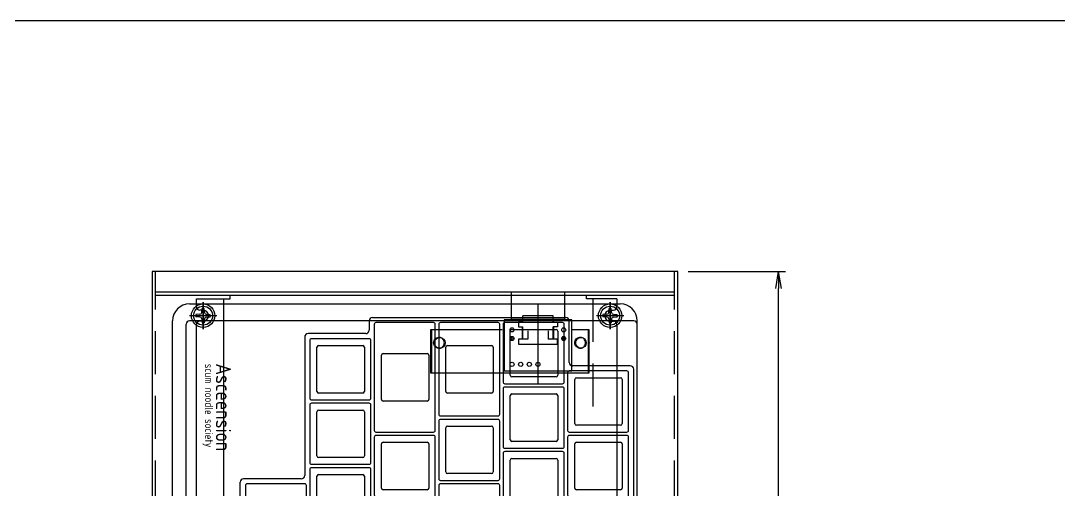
# Model space of a CAD drawing. Extents: x -373 to 810, y -140 to 564.
# Drawn here: x 197.6 to 503.8, y 425.7 to 564 of the extents above; entities that cross this region are included whole.
import ezdxf
from ezdxf.enums import TextEntityAlignment as Align

# ---------------------------------------------------------------- set-up
doc = ezdxf.new("R2010")
doc.units = 0
doc.header["$PDSIZE"] = -3
doc.linetypes.add('CENTER', pattern=[50.8, 31.75, -6.35, 6.35, -6.35])
doc.linetypes.add('DASH2', pattern=[19.05, 12.7, -6.35])
doc.layers.get('0').update_dxf_attribs({"linetype": 'CONTINUOUS'})
doc.layers.get('DEFPOINTS').update_dxf_attribs({"linetype": 'CONTINUOUS'})
for name, color, linetype in [('CASE_BASE', 31, 'CONTINUOUS'), ('CASE_TOP', 171, 'CONTINUOUS'), ('DIM', 2, 'CONTINUOUS'), ('KEYTOP', 40, 'CONTINUOUS'), ('PARTS', 134, 'CONTINUOUS'), ('PCB_MAIN', 160, 'CONTINUOUS'), ('PCB_TYPE_C', 6, 'CONTINUOUS'), ('TOP_PLATE', 4, 'CONTINUOUS'), ('ZUWAKU', 7, 'CONTINUOUS')]:
    doc.layers.add(name, color=color, linetype=linetype)
doc.styles.add('KICADB', font='isocp.shx')
doc.styles.get("Standard").update_dxf_attribs({"font": 'FC-Txt.shx', "height": 6, "bigfont": '@ARExtfont2.shx'})
doc.dimstyles.new('JIS-1', dxfattribs={"dimtxt": 2.5, "dimasz": 5, "dimexe": 2, "dimexo": 3, "dimgap": 2.5, "dimtad": 1, "dimblk": 'OPEN', "dimcen": 2.5, "dimazin": 3, "dimtfac": 1, "dimtmove": 0, "dimatfit": 3})

# ---------------------------------------------------------------- blocks, each defined once
blk = doc.blocks.new('_OPEN')
at = {"color": 0, "linetype": 'BYBLOCK'}
for p, q in [((-1, 0.166667), (0, 0)), ((-1, -0.166667), (0, 0)), ((0, 0), (-1, 0))]:
    blk.add_line(p, q, dxfattribs=at)
blk = doc.blocks.new('*D44')
at = {"layer": 'DEFPOINTS', "color": 0}
for p in [(391.41, 490.13), (421.08, 490.13), (391.41, 174.13)]:
    blk.add_point(p, dxfattribs=at)
at = {"layer": 'DIM', "color": 0}
for p, q in [((394.41, 490.13), (423.08, 490.13)), ((421.08, 179.13), (421.08, 485.13)), ((394.41, 174.13), (423.08, 174.13))]:
    blk.add_line(p, q, dxfattribs=at)
at = {"layer": 'DIM', "color": 0, "xscale": 5, "yscale": 5, "zscale": 5}
for p, rotation in [((421.08, 490.13), 90), ((421.08, 174.13), 270)]:
    blk.add_blockref('_OPEN', p, dxfattribs=dict(at, rotation=rotation))
at = {"layer": 'DIM', "color": 0, "linetype": 'CONTINUOUS'}
blk.add_text('316', height=6, rotation=90, dxfattribs=at).set_placement((418.58, 324.75))

msp = doc.modelspace()

# ---------------------------------------------------------------- linework, layer by layer
at = {"layer": 'CASE_BASE'}
for p, q in [((237.412, 484.135), (390.412, 484.135)), ((237.412, 483.135), (237.412, 484.135)), ((390.412, 483.135), (390.412, 484.135)), ((237.412, 483.135), (390.412, 483.135)), ((249.412, 479.735), (249.412, 482.135)), ((249.412, 482.135), (259.38, 482.135)), ((257.38, 482.135), (257.38, 182.135)), ((259.38, 482.135), (259.38, 483.135)), ((364.412, 482.135), (364.412, 483.135)), ((373.412, 482.135), (364.412, 482.135)), ((373.412, 482.135), (373.412, 479.735)), ((251.412, 478.735), (250.412, 478.735)), ((371.412, 478.735), (372.412, 478.735)), ((251.412, 475.535), (250.412, 475.535)), ((371.412, 475.535), (372.412, 475.535)), ((249.412, 189.735), (249.412, 474.535)), ((373.412, 474.535), (373.412, 345.135))]:
    msp.add_line(p, q, dxfattribs=at)
at = {"layer": 'CASE_BASE', "linetype": 'DASH2'}
msp.add_line((366.312, 482.135), (366.312, 450.236), dxfattribs=at)
at = {"layer": 'CASE_BASE'}
msp.add_lwpolyline([(342.197, 484.135), (342.197, 476.135), (358.048, 476.135), (358.048, 484.135)], dxfattribs=at)
for centre in [(321.179, 469.135), (362.787, 469.144)]:
    msp.add_circle(centre, 1.6, dxfattribs=at)
for centre, radius, start, end in [((250.412, 479.735), 1, 180, 270), ((251.412, 477.135), 1.6, 270, 90), ((371.412, 477.135), 1.6, 90, 270), ((372.412, 479.735), 1, 270, 0), ((250.412, 474.535), 1, 90, 180), ((372.412, 474.535), 1, 0, 90)]:
    msp.add_arc(centre, radius, start, end, dxfattribs=at)
at = {"layer": 'CASE_TOP'}
for p, q in [((252.244, 490.135), (236.412, 490.135)), ((300.363, 475.6), (300.363, 472.85)), ((301.363, 476.6), (358.363, 476.6)), ((359.363, 463.35), (359.363, 475.6)), ((299.363, 471.85), (282.363, 471.85)), ((281.363, 470.85), (281.363, 430.1)), ((377.363, 462.35), (360.363, 462.35)), ((378.363, 347.135), (378.363, 461.35)), ((280.363, 429.1), (263.363, 429.1)), ((262.363, 387.35), (262.363, 428.1))]:
    msp.add_line(p, q, dxfattribs=at)
at = {"layer": 'CASE_TOP', "linetype": 'DASH2'}
for p, q in [((237.412, 174.135), (237.412, 490.135)), ((390.412, 174.135), (390.412, 490.135))]:
    msp.add_line(p, q, dxfattribs=at)
at = {"layer": 'CASE_TOP'}
msp.add_lwpolyline([(236.412, 490.135), (236.412, 174.135), (391.412, 174.135), (391.412, 490.135)], close=True, dxfattribs=at)
for centre, start, end in [((301.363, 475.6), 90, 180), ((358.363, 475.6), 0, 90), ((282.363, 470.85), 90, 180), ((299.363, 472.85), 270, 0), ((360.363, 463.35), 180, 270), ((377.363, 461.35), 0, 90), ((263.363, 428.1), 90, 180), ((280.363, 430.1), 270, 0)]:
    msp.add_arc(centre, 1, start, end, dxfattribs=at)
at = {"layer": 'DIM'}
msp.add_point((237.412, 484.135), dxfattribs=at)
at = {"layer": 'KEYTOP'}
for points in [[(301.863, 474.6), (301.863, 443.35, 0.4142136), (302.363, 442.85), (319.363, 442.85, 0.4142136), (319.863, 443.35), (319.863, 474.6, 0.4142136), (319.363, 475.1), (302.363, 475.1, 0.4142136)], [(320.863, 474.6), (320.863, 448.1, 0.4142136), (321.363, 447.6), (338.363, 447.6, 0.4142136), (338.863, 448.1), (338.863, 474.6, 0.4142136), (338.363, 475.1), (321.363, 475.1, 0.4142136)], [(339.863, 474.6), (339.863, 457.6, 0.4142136), (340.363, 457.1), (357.363, 457.1, 0.4142136), (357.863, 457.6), (357.863, 474.6, 0.4142136), (357.363, 475.1), (340.363, 475.1, 0.4142136)], [(282.863, 469.85), (282.863, 452.85, 0.4142136), (283.363, 452.35), (300.363, 452.35, 0.4142136), (300.863, 452.85), (300.863, 469.85, 0.4142136), (300.363, 470.35), (283.363, 470.35, 0.4142136)], [(358.863, 460.35), (358.863, 443.35, 0.4142136), (359.363, 442.85), (376.363, 442.85, 0.4142136), (376.863, 443.35), (376.863, 460.35, 0.4142136), (376.363, 460.85), (359.363, 460.85, 0.4142136)], [(339.863, 455.6), (339.863, 438.6, 0.4142136), (340.363, 438.1), (357.363, 438.1, 0.4142136), (357.863, 438.6), (357.863, 455.6, 0.4142136), (357.363, 456.1), (340.363, 456.1, 0.4142136)], [(282.863, 450.85), (282.863, 433.85, 0.4142136), (283.363, 433.35), (300.363, 433.35, 0.4142136), (300.863, 433.85), (300.863, 450.85, 0.4142136), (300.363, 451.35), (283.363, 451.35, 0.4142136)], [(320.863, 446.1), (320.863, 429.1, 0.4142136), (321.363, 428.6), (338.363, 428.6, 0.4142136), (338.863, 429.1), (338.863, 446.1, 0.4142136), (338.363, 446.6), (321.363, 446.6, 0.4142136)], [(301.863, 441.35), (301.863, 424.35, 0.4142136), (302.363, 423.85), (319.363, 423.85, 0.4142136), (319.863, 424.35), (319.863, 441.35, 0.4142136), (319.363, 441.85), (302.363, 441.85, 0.4142136)], [(358.863, 441.35), (358.863, 424.35, 0.4142136), (359.363, 423.85), (376.363, 423.85, 0.4142136), (376.863, 424.35), (376.863, 441.35, 0.4142136), (376.363, 441.85), (359.363, 441.85, 0.4142136)], [(339.863, 436.6), (339.863, 419.6, 0.4142136), (340.363, 419.1), (357.363, 419.1, 0.4142136), (357.863, 419.6), (357.863, 436.6, 0.4142136), (357.363, 437.1), (340.363, 437.1, 0.4142136)], [(282.863, 431.85), (282.863, 414.85, 0.4142136), (283.363, 414.35), (300.363, 414.35, 0.4142136), (300.863, 414.85), (300.863, 431.85, 0.4142136), (300.363, 432.35), (283.363, 432.35, 0.4142136)], [(263.863, 427.1), (263.863, 410.1, 0.4142136), (264.363, 409.6), (281.363, 409.6, 0.4142136), (281.863, 410.1), (281.863, 427.1, 0.4142136), (281.363, 427.6), (264.363, 427.6, 0.4142136)], [(320.863, 427.1), (320.863, 410.1, 0.4142136), (321.363, 409.6), (338.363, 409.6, 0.4142136), (338.863, 410.1), (338.863, 427.1, 0.4142136), (338.363, 427.6), (321.363, 427.6, 0.4142136)]]:
    msp.add_lwpolyline(points, format="xyb", close=True, dxfattribs=at)
at = {"layer": 'PARTS'}
for p, q in [((251.01, 478.082), (251.112, 479.242)), ((251.813, 478.082), (251.712, 479.242)), ((371.01, 478.082), (371.112, 479.242)), ((371.813, 478.082), (371.712, 479.242)), ((250.465, 477.536), (249.304, 477.435)), ((250.465, 476.733), (249.304, 476.835)), ((251.01, 476.188), (251.112, 475.027)), ((251.813, 476.188), (251.712, 475.027)), ((252.359, 477.536), (253.519, 477.435)), ((252.359, 476.733), (253.519, 476.835)), ((370.465, 477.536), (369.304, 477.435)), ((370.465, 476.733), (369.304, 476.835)), ((371.01, 476.188), (371.112, 475.027)), ((371.813, 476.188), (371.712, 475.027)), ((372.359, 477.536), (373.519, 477.435)), ((372.359, 476.733), (373.519, 476.835))]:
    msp.add_line(p, q, dxfattribs=at)
for centre in [(251.412, 477.135), (371.412, 477.135)]:
    msp.add_circle(centre, 3.45, dxfattribs=at)
for centre, radius, start, end in [((250.412, 478.134), 0.6, 275, 355), ((251.412, 477.135), 2.128, 81.89733, 98.10267), ((252.411, 478.134), 0.6, 185, 265), ((370.412, 478.134), 0.6, 275, 355), ((371.412, 477.135), 2.128, 81.89733, 98.10267), ((372.411, 478.134), 0.6, 185, 265), ((251.412, 477.135), 2.128, 171.89733, 188.10267), ((250.412, 476.135), 0.6, 5, 85), ((251.412, 477.135), 2.128, 261.89733, 278.10267), ((252.411, 476.135), 0.6, 95, 175), ((251.412, 477.135), 2.128, 351.89733, 8.10267), ((371.412, 477.135), 2.128, 171.89733, 188.10267), ((370.412, 476.135), 0.6, 5, 85), ((371.412, 477.135), 2.128, 261.89733, 278.10267), ((372.411, 476.135), 0.6, 95, 175), ((371.412, 477.135), 2.128, 351.89733, 8.10267)]:
    msp.add_arc(centre, radius, start, end, dxfattribs=at)
at = {"layer": 'PCB_MAIN', "linetype": 'CONTINUOUS'}
for p, q in [((246.412, 434.11), (246.412, 474.61)), ((339.35, 475.61), (247.412, 475.61)), ((378.412, 475.61), (339.35, 475.61)), ((379.412, 434.11), (379.412, 474.61)), ((246.412, 189.61), (246.412, 434.11)), ((379.412, 189.61), (379.412, 434.11))]:
    msp.add_line(p, q, dxfattribs=at)
at = {"layer": 'PCB_MAIN'}
for centre, start, end in [((247.412, 474.61), 90, 180), ((378.412, 474.61), 0, 90)]:
    msp.add_arc(centre, 1, start, end, dxfattribs=at)
at = {"layer": 'PCB_TYPE_C', "linetype": 'CENTER'}
msp.add_line((350.123, 480.717), (350.123, 456.852), dxfattribs=at)
at = {"layer": 'PCB_TYPE_C'}
for p, q in [((345.453, 475.894), (340.123, 475.894)), ((340.123, 475.894), (340.123, 460.894)), ((345.643, 475.235), (344.373, 475.235)), ((344.373, 475.235), (344.373, 473.835)), ((345.453, 475.894), (345.453, 475.235)), ((354.603, 477.135), (345.643, 477.135)), ((345.643, 475.235), (345.643, 477.135)), ((354.603, 475.235), (354.603, 477.135)), ((354.603, 475.235), (355.873, 475.235)), ((354.793, 475.235), (354.793, 475.894)), ((360.123, 475.894), (354.793, 475.894)), ((355.873, 475.235), (355.873, 473.835)), ((360.123, 460.894), (360.123, 475.894)), ((339.605, 472.954), (318.485, 472.954)), ((318.485, 472.954), (318.485, 460.254)), ((318.703, 472.954), (318.703, 460.254)), ((344.373, 473.835), (345.643, 473.835)), ((345.453, 473.835), (345.453, 470.485)), ((345.643, 470.185), (345.643, 473.835)), ((347.123, 472.635), (347.123, 470.185)), ((353.123, 472.635), (353.123, 470.185)), ((355.873, 473.835), (354.603, 473.835)), ((354.603, 470.185), (354.603, 473.835)), ((354.793, 470.485), (354.793, 473.835)), ((365.264, 472.954), (360.123, 472.954)), ((365.046, 460.254), (365.046, 472.954)), ((365.264, 460.254), (365.264, 472.954)), ((347.123, 470.185), (344.373, 470.185)), ((344.373, 470.185), (344.373, 468.785)), ((344.373, 468.785), (355.873, 468.785)), ((345.453, 470.485), (345.643, 470.485)), ((355.873, 470.185), (353.123, 470.185)), ((354.603, 470.485), (354.793, 470.485)), ((355.873, 468.785), (355.873, 470.185)), ((318.485, 460.254), (365.264, 460.254)), ((340.123, 460.894), (360.123, 460.894))]:
    msp.add_line(p, q, dxfattribs=at)
for points in [[(320.961, 467.544), (320.652, 467.575), (320.355, 467.666), (320.081, 467.813), (319.841, 468.012), (319.643, 468.255), (319.497, 468.531), (319.407, 468.832), (319.376, 469.144), (319.407, 469.456), (319.497, 469.756), (319.643, 470.033), (319.841, 470.275), (320.081, 470.474), (320.355, 470.622), (320.652, 470.713), (320.961, 470.744)], [(362.569, 467.544), (362.26, 467.575), (361.963, 467.666), (361.689, 467.813), (361.448, 468.012), (361.251, 468.255), (361.105, 468.531), (361.015, 468.832), (360.984, 469.144), (361.015, 469.456), (361.105, 469.756), (361.251, 470.033), (361.448, 470.275), (361.689, 470.474), (361.963, 470.622), (362.26, 470.713), (362.569, 470.744)]]:
    msp.add_lwpolyline(points, dxfattribs=at)
for points in [[(321.07, 467.544), (321.358, 467.575), (321.635, 467.666), (321.89, 467.813), (322.114, 468.012), (322.298, 468.255), (322.434, 468.531), (322.518, 468.832), (322.546, 469.144), (322.518, 469.456), (322.434, 469.756), (322.298, 470.033), (322.114, 470.275), (321.89, 470.474), (321.635, 470.622), (321.358, 470.713), (321.07, 470.744), (320.782, 470.713), (320.506, 470.622), (320.25, 470.474), (320.027, 470.275), (319.843, 470.033), (319.707, 469.756), (319.623, 469.456), (319.594, 469.144), (319.623, 468.832), (319.707, 468.531), (319.843, 468.255), (320.027, 468.012), (320.25, 467.813), (320.506, 467.666), (320.782, 467.575)], [(362.678, 467.544), (362.966, 467.575), (363.243, 467.666), (363.498, 467.813), (363.722, 468.012), (363.906, 468.255), (364.042, 468.531), (364.126, 468.832), (364.154, 469.144), (364.126, 469.456), (364.042, 469.756), (363.906, 470.033), (363.722, 470.275), (363.498, 470.474), (363.243, 470.622), (362.966, 470.713), (362.678, 470.744), (362.39, 470.713), (362.113, 470.622), (361.858, 470.474), (361.635, 470.275), (361.451, 470.033), (361.315, 469.756), (361.231, 469.456), (361.202, 469.144), (361.231, 468.832), (361.315, 468.531), (361.451, 468.255), (361.635, 468.012), (361.858, 467.813), (362.113, 467.666), (362.39, 467.575)]]:
    msp.add_lwpolyline(points, close=True, dxfattribs=at)
for centre, radius in [((342.503, 472.954), 0.6), ((357.743, 472.954), 0.6), ((342.503, 470.414), 0.6), ((342.503, 470.414), 0.3), ((357.743, 470.414), 0.6), ((357.743, 470.414), 0.3), ((342.503, 462.794), 0.6), ((345.043, 462.794), 0.6), ((347.583, 462.794), 0.6), ((350.123, 462.794), 0.6)]:
    msp.add_circle(centre, radius, dxfattribs=at)
msp.add_point((365.264, 469.144), dxfattribs=at)
at = {"layer": 'TOP_PLATE', "linetype": 'CONTINUOUS'}
for p, q in [((251.412, 481.135), (251.412, 473.135)), ((251.412, 473.135), (251.412, 481.135)), ((371.412, 481.135), (371.412, 473.135)), ((371.412, 473.135), (371.412, 481.135)), ((247.412, 480.61), (337.912, 480.61)), ((337.912, 480.61), (374.412, 480.61)), ((242.412, 230.11), (242.412, 475.61)), ((255.412, 477.135), (247.412, 477.135)), ((375.412, 477.135), (367.412, 477.135)), ((379.412, 230.11), (379.412, 475.61)), ((341.963, 459.6), (341.963, 472.6)), ((342.463, 473.1), (355.463, 473.1)), ((355.963, 472.6), (355.963, 459.6)), ((284.963, 454.85), (284.963, 467.85)), ((285.463, 468.35), (298.463, 468.35)), ((298.963, 467.85), (298.963, 454.85)), ((303.963, 452.475), (303.963, 465.475)), ((304.463, 465.975), (317.463, 465.975)), ((317.963, 465.475), (317.963, 452.475)), ((322.963, 454.85), (322.963, 467.85)), ((323.463, 468.35), (336.463, 468.35)), ((336.963, 467.85), (336.963, 454.85)), ((355.463, 459.1), (342.463, 459.1)), ((360.963, 445.35), (360.963, 458.35)), ((361.463, 458.85), (374.463, 458.85)), ((374.963, 458.35), (374.963, 445.35)), ((298.463, 454.35), (285.463, 454.35)), ((336.463, 454.35), (323.463, 454.35)), ((341.963, 440.6), (341.963, 453.6)), ((342.463, 454.1), (355.463, 454.1)), ((355.963, 453.6), (355.963, 440.6)), ((317.463, 451.975), (304.463, 451.975)), ((284.963, 435.85), (284.963, 448.85)), ((285.463, 449.35), (298.463, 449.35)), ((298.963, 448.85), (298.963, 435.85)), ((322.963, 431.1), (322.963, 444.1)), ((323.463, 444.6), (336.463, 444.6)), ((336.963, 444.1), (336.963, 431.1)), ((374.463, 444.85), (361.463, 444.85)), ((303.963, 426.35), (303.963, 439.35)), ((304.463, 439.85), (317.463, 439.85)), ((317.963, 439.35), (317.963, 426.35)), ((355.463, 440.1), (342.463, 440.1)), ((360.963, 426.35), (360.963, 439.35)), ((361.463, 439.85), (374.463, 439.85)), ((374.963, 439.35), (374.963, 426.35)), ((298.463, 435.35), (285.463, 435.35)), ((342.463, 435.1), (355.463, 435.1)), ((341.963, 421.6), (341.963, 434.6)), ((355.963, 434.6), (355.963, 421.6)), ((284.963, 416.85), (284.963, 429.85)), ((285.463, 430.35), (298.463, 430.35)), ((298.963, 429.85), (298.963, 416.85)), ((336.463, 430.6), (323.463, 430.6)), ((317.463, 425.85), (304.463, 425.85)), ((374.463, 425.85), (361.463, 425.85))]:
    msp.add_line(p, q, dxfattribs=at)
at = {"layer": 'TOP_PLATE'}
for centre in [(251.412, 477.135), (371.412, 477.135)]:
    msp.add_circle(centre, 2.795, dxfattribs=at)
for centre, radius, start, end in [((247.412, 475.61), 5, 90, 180), ((374.412, 475.61), 5, 0, 90), ((342.463, 472.6), 0.5, 90, 180), ((355.463, 472.6), 0.5, 0, 90), ((285.463, 467.85), 0.5, 90, 180), ((298.463, 467.85), 0.5, 0, 90), ((304.463, 465.475), 0.5, 90, 180), ((317.463, 465.475), 0.5, 0, 90), ((323.463, 467.85), 0.5, 90, 180), ((336.463, 467.85), 0.5, 0, 90), ((342.463, 459.6), 0.5, 180, 270), ((355.463, 459.6), 0.5, 270, 0), ((361.463, 458.35), 0.5, 90, 180), ((374.463, 458.35), 0.5, 0, 90), ((285.463, 454.85), 0.5, 180, 270), ((298.463, 454.85), 0.5, 270, 0), ((323.463, 454.85), 0.5, 180, 270), ((336.463, 454.85), 0.5, 270, 0), ((342.463, 453.6), 0.5, 90, 180), ((355.463, 453.6), 0.5, 0, 90), ((304.463, 452.475), 0.5, 180, 270), ((317.463, 452.475), 0.5, 270, 0), ((285.463, 448.85), 0.5, 90, 180), ((298.463, 448.85), 0.5, 0, 90), ((323.463, 444.1), 0.5, 90, 180), ((336.463, 444.1), 0.5, 0, 90), ((361.463, 445.35), 0.5, 180, 270), ((374.463, 445.35), 0.5, 270, 0), ((304.463, 439.35), 0.5, 90, 180), ((317.463, 439.35), 0.5, 0, 90), ((342.463, 440.6), 0.5, 180, 270), ((355.463, 440.6), 0.5, 270, 0), ((361.463, 439.35), 0.5, 90, 180), ((374.463, 439.35), 0.5, 0, 90), ((285.463, 435.85), 0.5, 180, 270), ((298.463, 435.85), 0.5, 270, 0), ((342.463, 434.6), 0.5, 90, 180), ((355.463, 434.6), 0.5, 0, 90), ((285.463, 429.85), 0.5, 90, 180), ((298.463, 429.85), 0.5, 0, 90), ((323.463, 431.1), 0.5, 180, 270), ((336.463, 431.1), 0.5, 270, 0), ((304.463, 426.35), 0.5, 180, 270), ((317.463, 426.35), 0.5, 270, 0), ((361.463, 426.35), 0.5, 180, 270), ((374.463, 426.35), 0.5, 270, 0)]:
    msp.add_arc(centre, radius, start, end, dxfattribs=at)
at = {"layer": 'ZUWAKU'}
msp.add_lwpolyline([(10, 564), (10, 10), (810, 10), (810, 564)], close=True, dxfattribs=at)

# ---------------------------------------------------------------- texts
at = {"layer": 'TOP_PLATE', "style": 'KICADB'}
for s, height, width, p in [('scum noodle society', 2.4, 0.916667, (253.162, 450.635)), ('Asceension', 4.5, 0.942222, (257.412, 450.135))]:
    msp.add_text(s, height=height, rotation=270, dxfattribs=dict(at, width=width)).set_placement(p, align=Align.MIDDLE_CENTER)

# ---------------------------------------------------------------- dimensions: what is measured, and where the dimension line sits
at = {"layer": 'DIM'}
dim = msp.add_linear_dim(base=(421.083, 490.135), p1=(391.412, 174.135), p2=(391.412, 490.135), angle=90, dimstyle='JIS-1', override={"dimlfac": 1}, dxfattribs=at)
dim.commit()
dim.dimension.update_dxf_attribs({"geometry": '*D44', "text_midpoint": (415.583, 332.135)})

doc.saveas('drawing.dxf')
